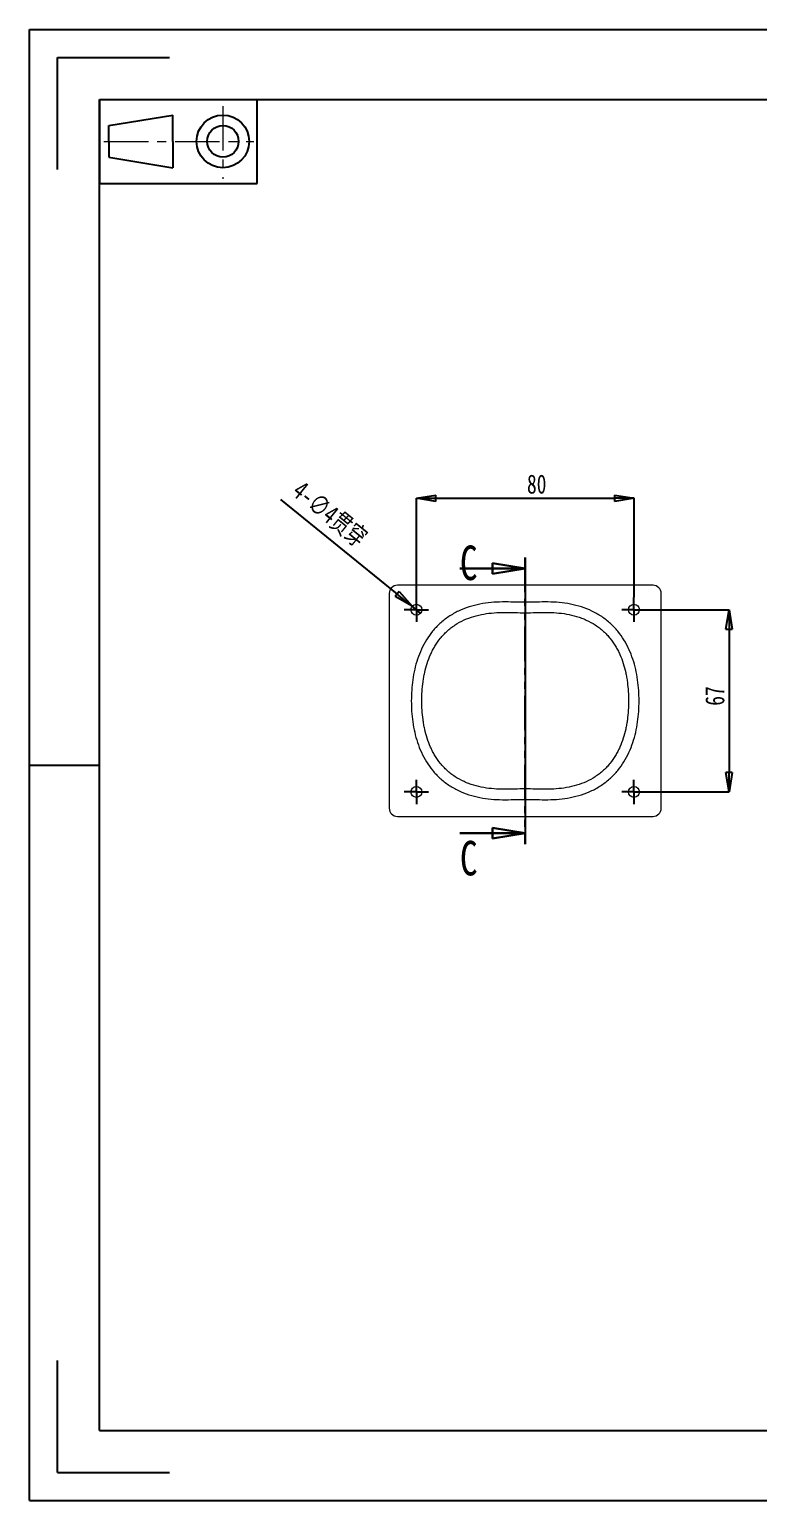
# Model space of a CAD drawing. Header units: millimetres. Extents: x 107 to 736, y -5 to 265.
# Drawn here: x 353 to 487, y -5.3 to 265.2 of the extents above; entities that cross this region are included whole.
import ezdxf

# ---------------------------------------------------------------- set-up
doc = ezdxf.new("R2010")
doc.units = ezdxf.units.MM
doc.header["$PDSIZE"] = -1
doc.linetypes.add('CENTER', pattern=[10.16, 6.35, -1.27, 1.27, -1.27])
doc.linetypes.add('PHANTOM', pattern=[12.7, 6.35, -1.27, 1.27, -1.27, 1.27, -1.27])
doc.layers.add('DEFAULT_1', color=7, linetype='CENTER', lineweight=18)
doc.layers.add('SLD-0', color=179, linetype='Continuous')
doc.styles.add('SLDTEXTSTYLE7', font='TXT', dxfattribs={"width": 0.75})
doc.dimstyles.new('SLDDIMSTYLE0', dxfattribs={"dimtxt": 3.5, "dimasz": 3.556, "dimexe": 0, "dimexo": 0.0625, "dimgap": 0.875, "dimtad": 1, "dimlfac": 2, "dimrnd": 1e-09, "dimzin": 12, "dimdsep": 46, "dimtxsty": 'SLDTEXTSTYLE7', "dimblk1": 'CLOSED', "dimblk2": 'CLOSED', "dimsah": 1, "dimcen": 0.09, "dimadec": 0, "dimazin": 3, "dimtfac": 1, "dimtofl": 0, "dimtmove": 0, "dimatfit": 3, "dimldrblk": 'CLOSED', "dimfxl": 1, "dimfrac": 2, "dimtolj": 1, "dimtzin": 12, "dimarcsym": 0})
doc.dimstyles.new('SLDDIMSTYLE1', dxfattribs={"dimtxt": 3.5, "dimasz": 3.556, "dimexe": 0, "dimexo": 0.0625, "dimgap": 0.875, "dimtad": 1, "dimlfac": 2, "dimrnd": 1e-09, "dimzin": 12, "dimdsep": 46, "dimtxsty": 'SLDTEXTSTYLE7', "dimblk1": 'NONE', "dimblk2": 'CLOSED', "dimsah": 1, "dimcen": 0, "dimadec": 0, "dimazin": 3, "dimtfac": 1, "dimtmove": 0, "dimatfit": 3, "dimldrblk": 'NONE', "dimfxl": 1, "dimfrac": 2, "dimtolj": 1, "dimtzin": 12, "dimarcsym": 0})

# ---------------------------------------------------------------- blocks, each defined once
blk = doc.blocks.new('_CLOSED')
at = {"color": 0, "linetype": 'ByBlock', "lineweight": -2}
for p, q in [((-1, 0.166667), (0, 0)), ((-1, 0.166667), (-1, -0.166667)), ((0, 0), (-1, -0.166667)), ((0, 0), (-1, 0))]:
    blk.add_line(p, q, dxfattribs=at)
blk = doc.blocks.new('_D')
at = {"layer": 'Defpoints', "color": 0, "transparency": 16777216}
for p in [(464.11, 179.01), (424.11, 160.76), (464.11, 160.76)]:
    blk.add_point(p, dxfattribs=at)
at = {"layer": 'SLD-0', "color": 0, "lineweight": -2, "transparency": 16777216}
for p, q in [((424.11, 160.82), (424.11, 179.01)), ((427.66, 179.01), (460.55, 179.01)), ((464.11, 160.82), (464.11, 179.01))]:
    blk.add_line(p, q, dxfattribs=at)
at = {"layer": 'SLD-0', "color": 0, "lineweight": -2, "transparency": 16777216, "xscale": 3.556, "yscale": 3.556, "zscale": 3.556, "rotation": 180}
blk.add_blockref('_CLOSED', (424.11, 179.01), dxfattribs=at)
at = {"layer": 'SLD-0', "color": 0, "lineweight": -2, "transparency": 16777216, "xscale": 3.556, "yscale": 3.556, "zscale": 3.556}
blk.add_blockref('_CLOSED', (464.11, 179.01), dxfattribs=at)
at = {"layer": 'SLD-0', "color": 0, "transparency": 16777216, "insert": (446.22, 183.38), "char_height": 3.5, "attachment_point": 2, "style": 'SLDTEXTSTYLE7'}
blk.add_mtext('\\A1;80', dxfattribs=at)
blk = doc.blocks.new('_D_1')
at = {"layer": 'Defpoints', "color": 0, "transparency": 16777216}
for p in [(466.36, 158.51), (466.36, 125.01), (481.59, 125.01)]:
    blk.add_point(p, dxfattribs=at)
at = {"layer": 'SLD-0', "color": 0, "lineweight": -2, "transparency": 16777216}
for p, q in [((466.42, 158.51), (481.59, 158.51)), ((481.59, 154.95), (481.59, 128.56)), ((466.42, 125.01), (481.59, 125.01))]:
    blk.add_line(p, q, dxfattribs=at)
at = {"layer": 'SLD-0', "color": 0, "lineweight": -2, "transparency": 16777216, "xscale": 3.556, "yscale": 3.556, "zscale": 3.556}
for p, rotation in [((481.59, 158.51), 90), ((481.59, 125.01), 270)]:
    blk.add_blockref('_CLOSED', p, dxfattribs=dict(at, rotation=rotation))
at = {"layer": 'SLD-0', "color": 0, "transparency": 16777216, "insert": (477.21, 142.65), "char_height": 3.5, "attachment_point": 2, "rotation": 90, "style": 'SLDTEXTSTYLE7'}
blk.add_mtext('\\A1;67', dxfattribs=at)
blk = doc.blocks.new('_D_2')
at = {"layer": 'Defpoints', "color": 0, "transparency": 16777216}
for p in [(423.33, 159.14), (424.88, 157.88)]:
    blk.add_point(p, dxfattribs=at)
at = {"layer": 'SLD-0', "color": 0, "lineweight": -2, "transparency": 16777216}
for p, q in [((399.1, 178.79), (420.57, 161.38)), ((424.88, 157.88), (423.33, 159.14))]:
    blk.add_line(p, q, dxfattribs=at)
at = {"layer": 'SLD-0', "color": 0, "lineweight": -2, "transparency": 16777216, "xscale": 3.556, "yscale": 3.556, "zscale": 3.556, "rotation": 320.9546673701459}
blk.add_blockref('_CLOSED', (423.33, 159.14), dxfattribs=at)
at = {"layer": 'SLD-0', "color": 0, "transparency": 16777216, "insert": (403.23, 182.48), "char_height": 3.5, "attachment_point": 1, "rotation": 320.9547, "style": 'SLDTEXTSTYLE7'}
blk.add_mtext('\\A1;4-∅4贯穿', dxfattribs=at)
blk = doc.blocks.new('_NONE')
blk = doc.blocks.new('SW_CENTERMARKSYMBOL_0')
at = {"layer": 'SLD-0', "color": 0}
for p, q in [((-1.25, 0), (-2.25, 0)), ((0, 0), (-1.25, 0)), ((0, 1.25), (0, 2.25)), ((0, 0), (0, 1.25)), ((0, 0), (0, -1.25)), ((0, 0), (1.25, 0)), ((1.25, 0), (2.25, 0)), ((0, -1.25), (0, -2.25))]:
    blk.add_line(p, q, dxfattribs=at)
blk = doc.blocks.new('SW_CENTERMARKSYMBOL_1')
at = {"layer": 'SLD-0', "color": 0}
for p, q in [((-1.25, 0), (-2.25, 0)), ((0, 0), (-1.25, 0)), ((0, 1.25), (0, 2.25)), ((0, 0), (0, 1.25)), ((0, 0), (0, -1.25)), ((0, 0), (1.25, 0)), ((1.25, 0), (2.25, 0)), ((0, -1.25), (0, -2.25))]:
    blk.add_line(p, q, dxfattribs=at)
blk = doc.blocks.new('SW_CENTERMARKSYMBOL_2')
at = {"layer": 'SLD-0', "color": 0}
for p, q in [((-1.25, 0), (-2.25, 0)), ((0, 0), (-1.25, 0)), ((0, 1.25), (0, 2.25)), ((0, 0), (0, 1.25)), ((0, 0), (0, -1.25)), ((0, 0), (1.25, 0)), ((1.25, 0), (2.25, 0)), ((0, -1.25), (0, -2.25))]:
    blk.add_line(p, q, dxfattribs=at)
blk = doc.blocks.new('SW_CENTERMARKSYMBOL_3')
at = {"layer": 'SLD-0', "color": 0}
for p, q in [((-1.25, 0), (-2.25, 0)), ((0, 0), (-1.25, 0)), ((0, 1.25), (0, 2.25)), ((0, 0), (0, 1.25)), ((0, 0), (0, -1.25)), ((0, 0), (1.25, 0)), ((1.25, 0), (2.25, 0)), ((0, -1.25), (0, -2.25))]:
    blk.add_line(p, q, dxfattribs=at)
blk = doc.blocks.new('96_1')
at = {"color": 7, "linetype": 'Continuous'}
for p, q in [((-11.25, 6), (-11.25, -6)), ((11.25, -6), (11.25, 6)), ((-9.93, 2.25), (-0.82, 3.75)), ((-9.93, 0), (-9.93, 2.25)), ((-0.82, 0), (-0.82, 3.75)), ((-9.93, 0), (-9.93, -2.25)), ((-0.82, 0), (-0.82, -3.75)), ((-9.93, -2.25), (-0.82, -3.75)), ((-11.25, -6), (11.25, -6))]:
    blk.add_line(p, q, dxfattribs=at)
for radius in [3.75, 2.25]:
    blk.add_circle((6.34, 0), radius, dxfattribs=at)
at = {"layer": 'DEFAULT_1', "color": 1, "linetype": 'CENTER'}
for p, q in [((6.34, 5.05), (6.34, -5.36)), ((-10.64, 0), (10.74, 0))]:
    blk.add_line(p, q, dxfattribs=at)

msp = doc.modelspace()

# ---------------------------------------------------------------- linework, layer by layer
at = {"color": 7, "linetype": 'Continuous'}
for p, q in [((352.9657, -5.3371), (352.9657, 265.2478)), ((352.9657, 265.2478), (735.65, 265.2478)), ((358.1197, 239.4778), (358.1197, 260.0938)), ((358.1197, 260.0938), (378.7357, 260.0938)), ((365.8507, 7.5479), (365.8507, 252.3628)), ((365.8507, 252.3628), (722.765, 252.3628)), ((352.9657, 129.9553), (365.8507, 129.9553)), ((358.1197, -0.1831), (358.1197, 20.4329)), ((365.8507, 7.5479), (722.765, 7.5479)), ((358.1197, -0.1831), (378.7357, -0.1831)), ((352.9657, -5.3371), (735.65, -5.3371))]:
    msp.add_line(p, q, dxfattribs=at)
at = {"color": 3, "linetype": 'PHANTOM', "lineweight": 30}
msp.add_line((444.1055, 168.1073), (444.1055, 115.4073), dxfattribs=at)
at = {"color": 3, "linetype": 'Continuous', "lineweight": 30}
for p, q in [((432.1055, 166.1073), (444.1055, 166.1073)), ((432.1055, 117.4073), (444.1055, 117.4073))]:
    msp.add_line(p, q, dxfattribs=at)
at = {"color": 7, "linetype": 'Continuous', "lineweight": 15}
for p, q in [((467.6055, 163.0073), (420.6055, 163.0073)), ((419.1055, 161.5073), (419.1055, 122.0073)), ((469.1055, 122.0073), (469.1055, 161.5073)), ((420.6055, 120.5073), (467.6055, 120.5073))]:
    msp.add_line(p, q, dxfattribs=at)
for centre in [(424.1055, 158.5073), (464.1055, 158.5073), (424.1055, 125.0073), (464.1055, 125.0073)]:
    msp.add_circle(centre, 1, dxfattribs=at)
for centre, start, end in [((420.6055, 161.5073), 90, 180), ((467.6055, 161.5073), 0, 90), ((420.6055, 122.0073), 180, 270), ((467.6055, 122.0073), 270, 0)]:
    msp.add_arc(centre, 1.5, start, end, dxfattribs=at)
for points, knots in [([(459.796, 155.9592), (459.5364, 156.1903), (459.0075, 156.6464), (457.8947, 157.454), (456.4014, 158.3059), (454.4466, 159.0749), (451.7699, 159.7545), (448.2815, 160.0315), (444.1004, 159.8193), (439.9054, 160.0298), (435.7675, 159.7051), (432.425, 158.6495), (430.0322, 157.3008), (428.9349, 156.4221), (428.4149, 155.9592)], [0.000031663, 0.000031663, 0.000031663, 0.000031663, 0.031279685, 0.062527707, 0.125023752, 0.187519797, 0.250015841, 0.37500793, 0.50000002, 0.624992109, 0.749984198, 0.874976287, 0.937472332, 0.999968377, 0.999968377, 0.999968377, 0.999968377]), ([(429.7153, 154.5395), (429.9544, 154.752), (430.1965, 154.9607), (430.6998, 155.3552), (430.9604, 155.5411), (431.7564, 156.0624), (432.3089, 156.3661), (433.4554, 156.8894), (434.0503, 157.1093), (435.2732, 157.4741), (435.8905, 157.6163), (437.1349, 157.8321), (437.7621, 157.9056), (439.0244, 157.9978), (439.6603, 158.0167), (440.9321, 158.0206), (441.5679, 158.0061), (442.8395, 157.9777), (443.4753, 157.9647), (444.747, 157.9648), (445.3829, 157.978), (446.6548, 158.0064), (447.2907, 158.0208), (448.5624, 158.0164), (449.1995, 157.9974), (450.4673, 157.904), (451.0953, 157.8294), (452.3371, 157.6125), (452.9509, 157.4706), (453.8594, 157.1992), (454.1601, 157.099), (454.757, 156.8765), (455.0532, 156.7539), (455.9191, 156.3573), (456.4711, 156.0525), (457.2608, 155.5339), (457.5174, 155.3504), (458.0156, 154.9596), (458.2569, 154.7517), (458.4956, 154.5395)], [0, 0, 0, 0, 0.03125, 0.03125, 0.0625, 0.0625, 0.125, 0.125, 0.1875, 0.1875, 0.25, 0.25, 0.3125, 0.3125, 0.375, 0.375, 0.4375, 0.4375, 0.5, 0.5, 0.5625, 0.5625, 0.625, 0.625, 0.6875, 0.6875, 0.75, 0.75, 0.8125, 0.8125, 0.84375, 0.84375, 0.875, 0.875, 0.9375, 0.9375, 0.96875, 0.96875, 1, 1, 1, 1]), ([(428.4149, 155.9592), (428.1771, 155.7351), (427.7055, 155.2782), (426.8541, 154.3056), (425.9191, 152.9915), (424.9924, 151.2528), (424.2827, 149.4396), (423.7635, 147.5721), (423.4123, 145.6456), (423.2116, 143.6989), (423.1301, 141.1156), (423.2921, 138.5423), (423.7575, 135.9663), (424.2801, 134.0826), (424.9864, 132.2758), (425.9109, 130.5356), (426.8524, 129.2109), (427.7055, 128.2364), (428.1771, 127.7796), (428.4149, 127.5555)], [0.000033685, 0.000033685, 0.000033685, 0.000033685, 0.03128158, 0.062529475, 0.125025265, 0.187521055, 0.250016845, 0.312512635, 0.375008425, 0.437504216, 0.500000006, 0.624991586, 0.687487376, 0.749983166, 0.812478956, 0.874974746, 0.937470536, 0.968718431, 0.999966326, 0.999966326, 0.999966326, 0.999966326]), ([(429.7153, 128.9751), (429.5012, 129.1772), (429.29, 129.3816), (428.8886, 129.8068), (428.6977, 130.027), (428.1496, 130.7069), (427.8158, 131.1849), (427.3615, 131.938), (427.2173, 132.1958), (426.9468, 132.7166), (426.8201, 132.9801), (426.4641, 133.7794), (426.2583, 134.3236), (425.9019, 135.432), (425.7515, 135.9962), (425.5631, 136.856), (425.5066, 137.1444), (425.4056, 137.7202), (425.3611, 138.0082), (425.1653, 139.4491), (425.0957, 140.604), (425.0958, 142.9174), (425.1658, 144.0759), (425.3641, 145.5269), (425.4093, 145.8171), (425.5108, 146.3928), (425.5673, 146.6789), (425.7551, 147.5317), (425.9049, 148.0928), (426.2607, 149.1979), (426.4666, 149.7419), (426.8241, 150.5432), (426.952, 150.8086), (427.2235, 151.3301), (427.3665, 151.5855), (427.8188, 152.3342), (428.1514, 152.8102), (428.6982, 153.4883), (428.8888, 153.7081), (429.2899, 154.1329), (429.5011, 154.3374), (429.7153, 154.5395)], [0, 0, 0, 0, 0.03125, 0.03125, 0.0625, 0.0625, 0.125, 0.125, 0.15625, 0.15625, 0.1875, 0.1875, 0.25, 0.25, 0.3125, 0.3125, 0.34375, 0.34375, 0.375, 0.375, 0.5, 0.5, 0.625, 0.625, 0.65625, 0.65625, 0.6875, 0.6875, 0.75, 0.75, 0.8125, 0.8125, 0.84375, 0.84375, 0.875, 0.875, 0.9375, 0.9375, 0.96875, 0.96875, 1, 1, 1, 1]), ([(458.4956, 154.5395), (458.7097, 154.3374), (458.9209, 154.133), (459.3223, 153.7079), (459.5133, 153.4877), (460.0614, 152.8077), (460.3952, 152.3298), (460.8495, 151.5767), (460.9936, 151.3189), (461.2642, 150.798), (461.3908, 150.5345), (461.7469, 149.7353), (461.9527, 149.1911), (462.3091, 148.0827), (462.4595, 147.5184), (462.6479, 146.6586), (462.7044, 146.3703), (462.8053, 145.7945), (462.8499, 145.5064), (463.0456, 144.0656), (463.1152, 142.9106), (463.1151, 140.5972), (463.0451, 139.4387), (462.8468, 137.9878), (462.8017, 137.6976), (462.7001, 137.1219), (462.6437, 136.8357), (462.4559, 135.9829), (462.3061, 135.4218), (461.9502, 134.3168), (461.7443, 133.7727), (461.3868, 132.9715), (461.259, 132.7061), (460.9874, 132.1845), (460.8444, 131.9292), (460.3921, 131.1805), (460.0595, 130.7045), (459.5127, 130.0264), (459.3221, 129.8065), (458.921, 129.3817), (458.7098, 129.1773), (458.4956, 128.9751)], [0, 0, 0, 0, 0.03125, 0.03125, 0.0625, 0.0625, 0.125, 0.125, 0.15625, 0.15625, 0.1875, 0.1875, 0.25, 0.25, 0.3125, 0.3125, 0.34375, 0.34375, 0.375, 0.375, 0.5, 0.5, 0.625, 0.625, 0.65625, 0.65625, 0.6875, 0.6875, 0.75, 0.75, 0.8125, 0.8125, 0.84375, 0.84375, 0.875, 0.875, 0.9375, 0.9375, 0.96875, 0.96875, 1, 1, 1, 1]), ([(459.796, 127.5555), (460.0338, 127.7796), (460.5055, 128.2364), (461.3568, 129.2091), (462.2919, 130.5231), (463.2186, 132.2619), (463.9282, 134.0751), (464.4474, 135.9425), (464.7986, 137.8691), (464.9993, 139.8157), (465.0808, 142.3991), (464.9188, 144.9723), (464.4534, 147.5484), (463.9308, 149.4321), (463.2245, 151.2388), (462.3001, 152.9791), (461.3586, 154.3037), (460.5054, 155.2783), (460.0339, 155.735), (459.796, 155.9592)], [0.000033674, 0.000033674, 0.000033674, 0.000033674, 0.031281569, 0.062529464, 0.125025254, 0.187521044, 0.250016834, 0.312512624, 0.375008414, 0.437504204, 0.499999994, 0.624991575, 0.687487365, 0.749983155, 0.812478945, 0.874974735, 0.937470525, 0.96871842, 0.999966315, 0.999966315, 0.999966315, 0.999966315]), ([(428.4149, 127.5555), (428.6745, 127.3244), (429.2034, 126.8682), (430.3162, 126.0607), (431.8096, 125.2087), (433.7643, 124.4397), (436.4411, 123.7601), (439.9294, 123.4832), (444.1105, 123.6954), (448.3055, 123.4848), (452.4434, 123.8096), (455.7859, 124.8652), (458.1788, 126.2138), (459.276, 127.0926), (459.796, 127.5555)], [0.000031623, 0.000031623, 0.000031623, 0.000031623, 0.031279646, 0.062527668, 0.125023713, 0.187519757, 0.250015802, 0.375007891, 0.49999998, 0.62499207, 0.749984159, 0.874976248, 0.937472293, 0.999968337, 0.999968337, 0.999968337, 0.999968337]), ([(458.4956, 128.9751), (458.2566, 128.7626), (458.0144, 128.5539), (457.5111, 128.1595), (457.2506, 127.9736), (456.4545, 127.4522), (455.902, 127.1486), (454.7556, 126.6252), (454.1607, 126.4053), (452.9377, 126.0405), (452.3205, 125.8983), (451.076, 125.6826), (450.4488, 125.609), (449.1865, 125.5168), (448.5506, 125.4979), (447.2789, 125.4941), (446.6431, 125.5086), (445.3715, 125.5369), (444.7357, 125.55), (443.4639, 125.5498), (442.828, 125.5367), (441.5562, 125.5083), (440.9203, 125.4939), (439.6486, 125.4982), (439.0114, 125.5173), (437.7437, 125.6107), (437.1156, 125.6852), (435.8739, 125.9021), (435.26, 126.0441), (434.3516, 126.3155), (434.0508, 126.4157), (433.4539, 126.6382), (433.1577, 126.7607), (432.2918, 127.1574), (431.7399, 127.4622), (430.9502, 127.9807), (430.6936, 128.1642), (430.1953, 128.555), (429.954, 128.763), (429.7153, 128.9751)], [0, 0, 0, 0, 0.03125, 0.03125, 0.0625, 0.0625, 0.125, 0.125, 0.1875, 0.1875, 0.25, 0.25, 0.3125, 0.3125, 0.375, 0.375, 0.4375, 0.4375, 0.5, 0.5, 0.5625, 0.5625, 0.625, 0.625, 0.6875, 0.6875, 0.75, 0.75, 0.8125, 0.8125, 0.84375, 0.84375, 0.875, 0.875, 0.9375, 0.9375, 0.96875, 0.96875, 1, 1, 1, 1])]:
    msp.add_open_spline(points, degree=3, knots=knots, dxfattribs=at)
at = {"layer": 'SLD-0', "color": 3}
msp.add_line((444.1055, 168.1073), (444.1055, 115.4073), dxfattribs=at)
msp.add_line((444.1055, 168.1073), (444.1055, 115.4073), dxfattribs=at)

# ---------------------------------------------------------------- block references
at = {"color": 2, "linetype": 'Continuous', "xscale": 1.288499418886255, "yscale": 1.288499418886255, "zscale": 1.288499418886255}
msp.add_blockref('96_1', (380.3592, 244.6518), dxfattribs=at)
at = {"color": 3, "linetype": 'Continuous', "lineweight": 30, "xscale": 6, "yscale": 6}
for p in [(444.1055, 166.1073), (444.1055, 117.4073)]:
    msp.add_blockref('_CLOSED', p, dxfattribs=at)
at = {"layer": 'SLD-0'}
for name, p in [('SW_CENTERMARKSYMBOL_0', (424.1055, 158.5073)), ('SW_CENTERMARKSYMBOL_1', (464.1055, 158.5073)), ('SW_CENTERMARKSYMBOL_3', (424.1055, 125.0073)), ('SW_CENTERMARKSYMBOL_2', (464.1055, 125.0073))]:
    msp.add_blockref(name, p, dxfattribs=at)

# ---------------------------------------------------------------- texts
at = {"color": 3, "linetype": 'Continuous', "char_height": 6.35, "attachment_point": 1, "style": 'SLDTEXTSTYLE7'}
for insert in [(432.1055, 170.3208), (432.1055, 116.0042)]:
    msp.add_mtext('C', dxfattribs=dict(at, insert=insert))

# ---------------------------------------------------------------- dimensions: what is measured, and where the dimension line sits
at = {"layer": 'SLD-0', "color": 3}
dim = msp.add_diameter_dim_2p(p1=(424.8821, 157.8774), p2=(423.3288, 159.1373), text='4-<>贯穿', dimstyle='SLDDIMSTYLE1', dxfattribs=at)
dim.commit()
dim.dimension.update_dxf_attribs({"geometry": '_D_2', "text_midpoint": (406.6621, 172.6556), "dimtype": 163})
dim = msp.add_linear_dim(base=(464.1055, 179.0073), p1=(424.1055, 160.7573), p2=(464.1055, 160.7573), dimstyle='SLDDIMSTYLE0', dxfattribs=at)
dim.commit()
dim.dimension.update_dxf_attribs({"geometry": '_D', "text_midpoint": (446.2217, 179.0073), "dimtype": 160})
dim = msp.add_linear_dim(base=(481.5853, 125.0073), p1=(466.3555, 158.5073), p2=(466.3555, 125.0073), angle=90, dimstyle='SLDDIMSTYLE0', dxfattribs=at)
dim.commit()
dim.dimension.update_dxf_attribs({"geometry": '_D_1', "text_midpoint": (481.5853, 142.6483), "dimtype": 160})

doc.saveas('drawing.dxf')
